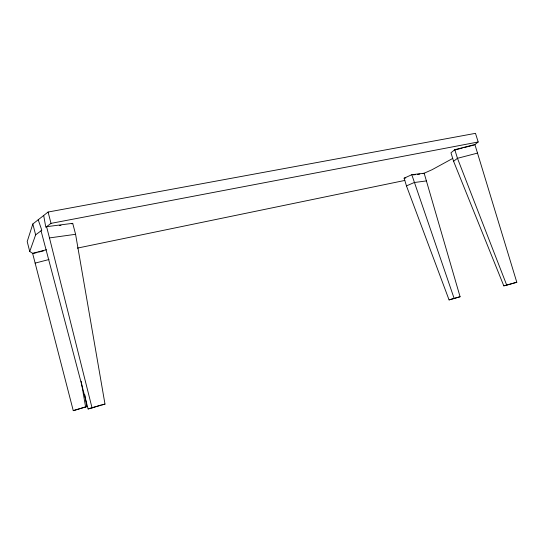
<?xml version="1.0" encoding="UTF-8"?>
<svg xmlns="http://www.w3.org/2000/svg" width="544" height="544" viewBox="0 0 544 544"><rect width="100%" height="100%" fill="white"/><g stroke="black" fill="none" stroke-linecap="round" stroke-linejoin="round"><path stroke-width="0.82" d="M474.32 144.969L478.19 141.991L475.49 133.341L48.083 212.038L32.837 223.978L27.2 241.55L29.736 251.498L32.994 253.558L37.067 252.511M29.736 251.498L35.632 234.865L41.8 230.255L38.209 219.769M454.804 149.702L450.969 152.789L453.587 161.282L503.798 285.852L506.729 285.165L516.8 282.261L474.892 144.527L454.804 149.702L457.463 158.311L506.729 285.165M453.587 161.282L457.463 158.311L477.564 153.095M478.19 141.991L51.014 223.366L45.805 227.263L43.69 215.478M71.91 223.904L72.719 223.332L75.582 234.301L104.992 404.104L88.114 408.966L41.052 230.819M452.73 158.433L432.065 169.714L423.096 173.699M404.124 178.167L411.794 174.719L424.164 173.223L460.081 296.738L449.065 299.9L406.463 185.905L404.124 178.167L405.776 177.963M46.492 249.75L32.613 253.314L73.263 410.659L86.822 406.572L84.85 394.856M406.463 185.905L414.161 182.539L426.503 180.907M73.263 410.659L86.822 406.572M88.114 408.966L100.953 405.062M449.065 299.9L460.081 296.738M503.798 285.852L516.8 282.261M35.115 263.112L49.008 259.522M38.699 252.09L43.588 250.838M454.267 150.13L462.284 148.063M463.889 147.655L473.518 145.173M101.762 404.872L104.992 404.104M77.336 248.125L404.784 180.445M72.719 223.332L46.58 226.685L49.477 237.918L75.582 234.301M59.282 225.529L60.969 225.311M413.202 174.903L415.677 174.597M417.323 174.4L419.798 174.1M454.179 298.534L411.794 174.719M48.083 212.038L51.014 223.366M32.837 223.978L35.632 234.865M49.477 237.918L92.079 408.034M81.151 381.208L85.632 407.096"/></g></svg>
